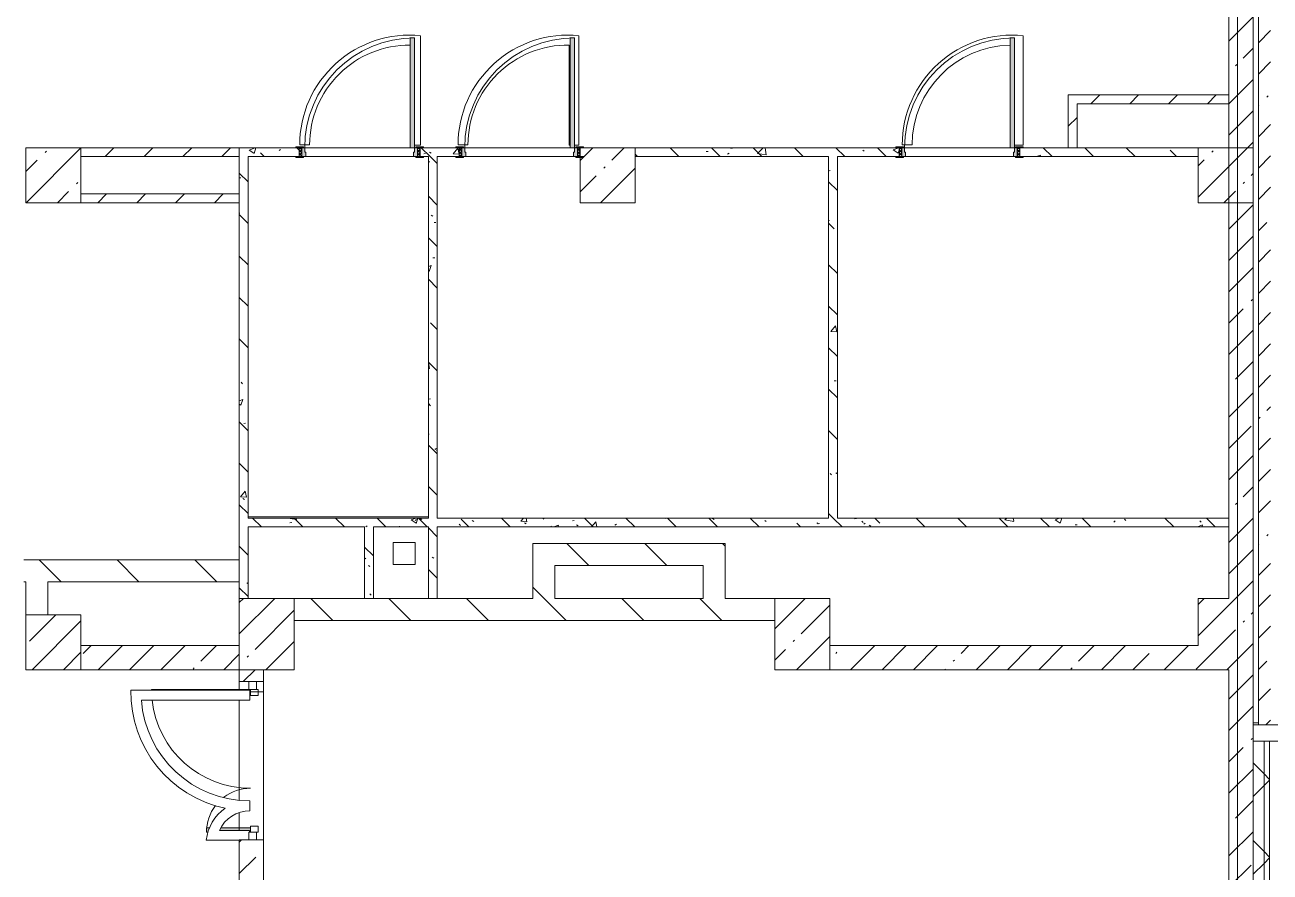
# Model space of a CAD drawing. Header units: millimetres. Extents: x 81632 to 272167, y -8553 to 29000.
# Drawn here: x 218491 to 229816, y 9060 to 16767 of the extents above; entities that cross this region are included whole.
import ezdxf

# ---------------------------------------------------------------- set-up
doc = ezdxf.new("R2010")
doc.units = ezdxf.units.MM
doc.linetypes.add('Осевая', pattern=[3175, 635, -476.25, 1587.5, -476.25])
for name, color, linetype, lineweight, true_color in [('A-DETL-GENF-4', 7, 'Continuous', 5, 0xaaaaaa), ('A-DOOR-5', 7, 'Continuous', 5, 0xe2e2e2), ('A-DOOR-6', 7, 'Continuous', 5, 0xaaaaaa), ('A-DOOR-FRAM-4', 7, 'Continuous', 5, 0xe2e2e2), ('A-DOOR-FRAM-6', 7, 'Continuous', 5, 0xaaaaaa), ('A-FLOR-1', 7, 'Continuous', 5, 0xaaaaaa), ('A-WALL-4', 7, 'Continuous', 9, 0x737373), ('I-WALL-4', 7, 'Continuous', 5, 0x737373), ('I-WALL-5', 7, 'Continuous', 5, 0x787878)]:
    doc.layers.add(name, color=color, linetype=linetype, lineweight=lineweight, true_color=true_color)
for name, color, linetype, lineweight in [('A-GLAZ-CWMG-2', 7, 'Continuous', 5), ('A-WALL', 7, 'Continuous', 9), ('A-WALL-2', 7, 'Continuous', 5), ('I-WALL-3', 7, 'Continuous', 5), ('S-COLS-1', 7, 'Continuous', 5), ('Оси', 7, 'Continuous', 9), ('Оси-2', 7, 'Осевая', 9)]:
    doc.layers.add(name, color=color, linetype=linetype, lineweight=lineweight)
pattern_1 = [(45, (144961.33, 0), (-285.1231, 285.1231), []), (45, (145246.45, 0), (-285.1231, 285.1231), [504.031, -100.806, 16.764, -84.042])]
pattern_2 = [(135, (144961.33, 0), (-353.5534, -353.5534), [])]
pattern_3 = [(45, (144961.33, 0), (-353.5534, 353.5534), []), (135, (144961.33, 0), (-353.5534, -353.5534), [])]
pattern_4 = [(135, (144961.33, 0), (-377.1708, -377.1708), [533.4, -88.9, 17.78, -88.9]), (135, (144961.33, 376.94), (-377.1708, -377.1708), []), (50, (144961.33, 0), (637.6445, -55.7866), [66.675, -733.425]), (355, (144961.3, 0), (-123.3494, 668.699), [53.34, -586.74]), (100.451, (145014.47, -4.65), (514.299, 612.908), [56.665, -623.315]), (46.184, (144961.3, 177.8), (948.7764, -147.15), [100.012, -1100.137]), (96.636, (145040.4, 165.5), (830.909, 865.997), [84.998, -934.973]), (351.184, (144961.3, 177.8), (830.918, 865.988), [80.01, -880.11]), (21, (145050.23, 133.35), (530.6506, -357.9283), [66.675, -733.425]), (326, (145050.2, 133.35), (216.308, 644.6585), [53.34, -586.74]), (71.451, (145094.45, 103.5), (746.9596, 286.7243), [56.665, -623.315]), (37.5, (144961.33, 0), (10.81053, 295.9426), [16.764, -562.864, 16.764, -578.866, -588.962]), (37.5, (144961.33, 0), (10.81053, 295.9426), [-1175.258, 16.764, -572.198]), (7.5, (144961.33, 0), (233.8692, 350.6318), [16.764, -322.834, 16.764, -549.529, -224.472]), (7.5, (144961.33, 0), (233.8692, 350.6318), [-905.891, 16.764, -207.708]), (327.5, (144763.08, 0), (474.5678, -20.0513), [16.764, -205.486, 16.764, -676.656, -920.115]), (327.5, (144763.08, 0), (474.5678, -20.0513), [-915.67, 16.764, -903.351]), (317.5, (144674.2, 0), (518.4522, 88.9934), [16.764, -272.161, 16.764, -443.738, -653.415]), (317.5, (144674.2, 0), (518.4522, 88.9934), [-749.427, 16.764, -636.651])]
pattern_5 = [(135, (1751.41, 104.685), (-14.14214, -14.14214), []), (225, (1751.41, 104.685), (14.14214, -14.14214), [])]
pattern_6 = [(45, (-371.384, 104.685), (-14.1421, 14.1421), []), (135, (-371.384, 104.685), (-14.1421, -14.1421), [])]
pattern_7 = [(45, (144961.33, 0), (-176.7767, 176.7767), [])]

# ---------------------------------------------------------------- blocks, each defined once
blk = doc.blocks.new('BSC_Колонна _Прямоугольная - 650х500-23287315-2_6_3_птичка')
at = {"layer": 'S-COLS-1'}
h = blk.add_hatch(dxfattribs=at)
h.set_pattern_fill('FP_99', color=256, style=0, pattern_type=2)
h.set_pattern_definition([(135, (11225, -75730), (-285.1231, -285.1231), []), (135, (11225, -75444.88), (-285.1231, -285.1231), [504.031, -100.806, 16.764, -84.042])])
h.paths.add_polyline_path([(325, -60), (325, 250), (-325, 250), (-325, -250), (325, -250)])
for p, q in [((325, 250), (-325, 250)), ((-325, 250), (-325, -250)), ((325, -250), (325, 250)), ((-325, -250), (325, -250))]:
    blk.add_line(p, q, dxfattribs=at)
blk = doc.blocks.new('BSC_Колонна _Прямоугольная - 500х500-V66-2_6_3_птичка')
at = {"layer": 'S-COLS-1'}
h = blk.add_hatch(dxfattribs=at)
h.set_pattern_fill('FP_100', color=256, style=0, pattern_type=2)
h.set_pattern_definition([(45, (-73790, -11150), (-285.1231, 285.1231), []), (45, (-73504.88, -11150), (-285.1231, 285.1231), [504.031, -100.806, 16.764, -84.042])])
h.paths.add_polyline_path([(-250, -250), (250, -250), (250, 250), (-250, 250)])
for p, q in [((250, 250), (-250, 250)), ((-250, 250), (-250, -250)), ((250, -250), (250, 250)), ((-250, -250), (250, -250))]:
    blk.add_line(p, q, dxfattribs=at)
blk = doc.blocks.new('BSC_Колонна _Прямоугольная - 500х500-V86-2_6_3_птичка')
at = {"layer": 'S-COLS-1'}
h = blk.add_hatch(dxfattribs=at)
h.set_pattern_fill('FP_110', color=256, style=0, pattern_type=2)
h.set_pattern_definition([(45, (-73790, -15400), (-285.1231, 285.1231), []), (45, (-73504.88, -15400), (-285.1231, 285.1231), [504.031, -100.806, 16.764, -84.042])])
h.paths.add_polyline_path([(-250, -250), (250, -250), (250, 250), (-250, 250)])
for p, q in [((250, 250), (-250, 250)), ((-250, 250), (-250, -250)), ((250, -250), (250, 250)), ((-250, -250), (250, -250))]:
    blk.add_line(p, q, dxfattribs=at)
blk = doc.blocks.new('BSC_Колонна _Прямоугольная - 500х500-V87-2_6_3_птичка')
at = {"layer": 'S-COLS-1'}
h = blk.add_hatch(dxfattribs=at)
h.set_pattern_fill('FP_111', color=256, style=0, pattern_type=2)
h.set_pattern_definition([(45, (-78830, -15400), (-285.1231, 285.1231), []), (45, (-78544.88, -15400), (-285.1231, 285.1231), [504.031, -100.806, 16.764, -84.042])])
h.paths.add_polyline_path([(-250, -250), (250, -250), (250, 250), (-250, 250), (-250, 170), (-220, 170), (-220, 162), (-250, 162)])
for p, q in [((250, 250), (-220, 250)), ((250, -250), (250, 250)), ((-250, 162), (-250, -250)), ((-250, -250), (250, -250))]:
    blk.add_line(p, q, dxfattribs=at)
blk = doc.blocks.new('110_Дверь_СКБ_1Ст_Внутренняя1 - Д-4 _л_ 1100x2100h_су мгн-32399984-2_6_3_птичка')
at = {"layer": 'A-DOOR-5'}
h = blk.add_hatch(color=256, dxfattribs=at)
h.paths.add_polyline_path([(502.5, -40), (537.5, -40), (537.5, 40), (512.5, 40), (512.5, 0), (502.5, 0)])
h.paths.add_polyline_path([(-477.5, -40), (-477.5, 0), (-487.5, 0), (-487.5, 40), (-512.5, 40), (-512.5, -40)])
at = {"layer": 'A-DOOR-6'}
h = blk.add_hatch(dxfattribs=at)
h.set_pattern_fill('FP_8', color=256, style=0, pattern_type=2)
h.set_pattern_definition(pattern_5)
h.paths.add_polyline_path([(562.5, -40), (562.5, 40), (537.5, 40), (537.5, -40)])
at = {"layer": 'A-DOOR-FRAM-4'}
for points in [[(472.5, 40), (512.5, 40), (512.5, 1040), (472.5, 1040)], [(-497.5, 40), (-497.5, 48), (-567.5, 48), (-567.5, 40)], [(592.5, 40), (592.5, 48), (522.5, 48), (522.5, 40)], [(-497.5, -48), (-497.5, -40), (-567.5, -40), (-567.5, -48)], [(592.5, -48), (592.5, -40), (522.5, -40), (522.5, -48)]]:
    blk.add_hatch(color=256, dxfattribs=at).paths.add_polyline_path(points)
at = {"layer": 'A-DOOR-FRAM-6'}
h = blk.add_hatch(dxfattribs=at)
h.set_pattern_fill('FP_9', color=256, style=0, pattern_type=2)
h.set_pattern_definition(pattern_6)
h.paths.add_polyline_path([(-512.5, -40), (-512.5, 40), (-537.5, 40), (-537.5, -40)])
at = {"layer": 'A-DOOR-6'}
for p, q in [((512.5, 1040), (472.5, 1040)), ((472.5, 1040), (472.5, 40)), ((512.5, 40), (512.5, 1040)), ((472.5, 40), (512.5, 40))]:
    blk.add_line(p, q, dxfattribs=at)
blk.add_arc((512.5, 40), 1000, 90, 180, dxfattribs=at)
at = {"layer": 'A-DOOR-FRAM-6'}
for p, q in [((-497.5, 48), (-567.5, 48)), ((-567.5, 48), (-567.5, 40)), ((-567.5, 40), (-497.5, 40)), ((-512.5, 40), (-537.5, 40)), ((-537.5, 40), (-537.5, -40)), ((-487.5, 40), (-512.5, 40)), ((-512.5, 40), (-512.5, -40)), ((-512.5, -40), (-512.5, 40)), ((-497.5, 40), (-512.5, 40)), ((-512.5, 40), (-512.5, 39)), ((-512.5, 39), (-497.5, 39)), ((-497.5, 40), (-497.5, 48)), ((-497.5, 39), (-497.5, 40)), ((-487.5, 0), (-487.5, 40)), ((-477.5, 0), (-487.5, 0)), ((-477.5, -40), (-477.5, 0)), ((512.5, 0), (502.5, 0)), ((502.5, 0), (502.5, -40)), ((512.5, 40), (512.5, 0)), ((537.5, 40), (512.5, 40)), ((592.5, 48), (522.5, 48)), ((522.5, 48), (522.5, 40)), ((537.5, 40), (522.5, 40)), ((522.5, 40), (522.5, 39)), ((522.5, 40), (592.5, 40)), ((522.5, 39), (537.5, 39)), ((537.5, -40), (537.5, 40)), ((562.5, 40), (537.5, 40)), ((537.5, 40), (537.5, -40)), ((537.5, 39), (537.5, 40)), ((562.5, -40), (562.5, 40)), ((592.5, 40), (592.5, 48)), ((-497.5, -40), (-567.5, -40)), ((-567.5, -40), (-567.5, -48)), ((-567.5, -48), (-497.5, -48)), ((-537.5, -40), (-512.5, -40)), ((-497.5, -39), (-512.5, -39)), ((-512.5, -39), (-512.5, -40)), ((-512.5, -40), (-477.5, -40)), ((-512.5, -40), (-497.5, -40)), ((-497.5, -40), (-497.5, -39)), ((-497.5, -48), (-497.5, -40)), ((502.5, -40), (537.5, -40)), ((537.5, -39), (522.5, -39)), ((522.5, -39), (522.5, -40)), ((522.5, -40), (537.5, -40)), ((592.5, -40), (522.5, -40)), ((522.5, -40), (522.5, -48)), ((522.5, -48), (592.5, -48)), ((537.5, -40), (537.5, -39)), ((537.5, -40), (562.5, -40)), ((592.5, -48), (592.5, -40))]:
    blk.add_line(p, q, dxfattribs=at)
blk = doc.blocks.new('110_Дверь_СКБ_1Ст_Внутренняя1 - Д-5 _л_ 1100x2100h_су мгн EIW30-32897889-2_6_3_птичка')
at = {"layer": 'A-DOOR-5'}
h = blk.add_hatch(color=256, dxfattribs=at)
h.paths.add_polyline_path([(502.5, -40), (537.5, -40), (537.5, 40), (512.5, 40), (512.5, 0), (502.5, 0)])
h.paths.add_polyline_path([(-477.5, -40), (-477.5, 0), (-487.5, 0), (-487.5, 40), (-512.5, 40), (-512.5, -40)])
at = {"layer": 'A-DOOR-6'}
h = blk.add_hatch(dxfattribs=at)
h.set_pattern_fill('FP_8', color=256, style=0, pattern_type=2)
h.set_pattern_definition(pattern_5)
h.paths.add_polyline_path([(562.5, -40), (562.5, 40), (537.5, 40), (537.5, -40)])
at = {"layer": 'A-DOOR-FRAM-4'}
for points in [[(472.5, 40), (512.5, 40), (512.5, 1040), (472.5, 1040), (472.5, 372.8)], [(-497.5, 40), (-497.5, 48), (-567.5, 48), (-567.5, 40)], [(592.5, 40), (592.5, 48), (522.5, 48), (522.5, 40)], [(-497.5, -48), (-497.5, -40), (-567.5, -40), (-567.5, -48)], [(592.5, -48), (592.5, -40), (522.5, -40), (522.5, -48)]]:
    blk.add_hatch(color=256, dxfattribs=at).paths.add_polyline_path(points)
at = {"layer": 'A-DOOR-FRAM-6'}
h = blk.add_hatch(dxfattribs=at)
h.set_pattern_fill('FP_9', color=256, style=0, pattern_type=2)
h.set_pattern_definition(pattern_6)
h.paths.add_polyline_path([(-512.5, -40), (-512.5, 40), (-537.5, 40), (-537.5, -40)])
at = {"layer": 'A-DOOR-6'}
for p, q in [((512.5, 1040), (472.5, 1040)), ((472.5, 1040), (472.5, 40)), ((512.5, 40), (512.5, 1040)), ((472.5, 40), (512.5, 40))]:
    blk.add_line(p, q, dxfattribs=at)
blk.add_arc((512.5, 40), 1000, 90, 180, dxfattribs=at)
at = {"layer": 'A-DOOR-FRAM-6'}
for p, q in [((-497.5, 48), (-567.5, 48)), ((-567.5, 48), (-567.5, 40)), ((-567.5, 40), (-497.5, 40)), ((-512.5, 40), (-537.5, 40)), ((-537.5, 40), (-537.5, -40)), ((-487.5, 40), (-512.5, 40)), ((-512.5, 40), (-512.5, -40)), ((-512.5, -40), (-512.5, 40)), ((-497.5, 40), (-512.5, 40)), ((-512.5, 40), (-512.5, 39)), ((-512.5, 39), (-497.5, 39)), ((-497.5, 40), (-497.5, 48)), ((-497.5, 39), (-497.5, 40)), ((-487.5, 0), (-487.5, 40)), ((-477.5, 0), (-487.5, 0)), ((-477.5, -40), (-477.5, 0)), ((512.5, 0), (502.5, 0)), ((502.5, 0), (502.5, -40)), ((512.5, 40), (512.5, 0)), ((537.5, 40), (512.5, 40)), ((592.5, 48), (522.5, 48)), ((522.5, 48), (522.5, 40)), ((537.5, 40), (522.5, 40)), ((522.5, 40), (522.5, 39)), ((522.5, 40), (592.5, 40)), ((522.5, 39), (537.5, 39)), ((537.5, -40), (537.5, 40)), ((562.5, 40), (537.5, 40)), ((537.5, 40), (537.5, -40)), ((537.5, 39), (537.5, 40)), ((562.5, -40), (562.5, 40)), ((592.5, 40), (592.5, 48)), ((-497.5, -40), (-567.5, -40)), ((-567.5, -40), (-567.5, -48)), ((-567.5, -48), (-497.5, -48)), ((-537.5, -40), (-512.5, -40)), ((-497.5, -39), (-512.5, -39)), ((-512.5, -39), (-512.5, -40)), ((-512.5, -40), (-477.5, -40)), ((-512.5, -40), (-497.5, -40)), ((-497.5, -40), (-497.5, -39)), ((-497.5, -48), (-497.5, -40)), ((502.5, -40), (537.5, -40)), ((537.5, -39), (522.5, -39)), ((522.5, -39), (522.5, -40)), ((522.5, -40), (537.5, -40)), ((592.5, -40), (522.5, -40)), ((522.5, -40), (522.5, -48)), ((522.5, -48), (592.5, -48)), ((537.5, -40), (537.5, -39)), ((537.5, -40), (562.5, -40)), ((592.5, -48), (592.5, -40))]:
    blk.add_line(p, q, dxfattribs=at)
blk = doc.blocks.new('BSC_Колонна _Прямоугольная - 650х500-V129-2_6_3_птичка')
at = {"layer": 'S-COLS-1'}
h = blk.add_hatch(dxfattribs=at)
h.set_pattern_fill('FP_147', color=256, style=0, pattern_type=2)
h.set_pattern_definition([(135, (11225, -80600), (-285.1231, -285.1231), []), (135, (11225, -80314.88), (-285.1231, -285.1231), [504.031, -100.806, 16.764, -84.042])])
h.paths.add_polyline_path([(325, 250), (-325, 250), (-325, -250), (325, -250)])
for p, q in [((325, 250), (-325, 250)), ((-325, 250), (-325, -250)), ((325, -250), (325, 250)), ((-325, -250), (325, -250))]:
    blk.add_line(p, q, dxfattribs=at)
blk = doc.blocks.new('Прямоугольный импост - 50 x 70 мм-31927764-2_6_3_птичка')
at = {"layer": 'A-GLAZ-CWMG-2'}
for p, q in [((-70, 35), (0, 35)), ((-70, -35), (-70, 35)), ((0, 35), (0, -35)), ((0, -35), (-70, -35))]:
    blk.add_line(p, q, dxfattribs=at)
blk = doc.blocks.new('Дверь_Витражная_остекление_ - ДВН_ДАО_Главный вход_1200 в свету Д-22 _п_-32403398-2_6_3_птичка')
at = {"layer": 'A-DOOR-5'}
blk.add_hatch(color=256, dxfattribs=at).paths.add_polyline_path([(610, 24), (610, 20), (650, 24), (650, 920), (642, 920), (642, 24)])
h = blk.add_hatch(color=256, dxfattribs=at)
h.paths.add_polyline_path([(-650, 27), (-650, 20), (-610, 20), (-610, 289), (-633, 302), (-633, 27)])
h.paths.add_polyline_path([(-650, 407), (-610, 392), (-610, 420), (-650, 420), (-650, 408)])
at = {"layer": 'A-DETL-GENF-4'}
for p, q in [((650, 920), (642, 920)), ((650, 35), (650, 920)), ((-610, 420), (-650, 420)), ((-650, 420), (-650, 407)), ((-610, 392), (-610, 420)), ((-610, 20), (-610, 289)), ((-650, 20), (-610, 20)), ((-595, 20), (-650, 20)), ((-595, -50), (-595, 20)), ((595, -50), (595, 20)), ((595, 20), (650, 20)), ((610, 20), (650, 20)), ((-650, -35), (-650, -50)), ((-650, -50), (-595, -50)), ((650, -50), (595, -50)), ((650, -35), (650, -50))]:
    blk.add_line(p, q, dxfattribs=at)
at = {"layer": 'A-DOOR-6'}
for p, q in [((650, 920), (650, 35)), ((-650, 420), (-650, 407))]:
    blk.add_line(p, q, dxfattribs=at)
for centre, radius, start, end in [((650, 20), 900, 96.319, 180), ((650, 20), 900, 90, 90.5109), ((-650, 20), 400, 52.4742, 90), ((-650, 20), 400, 360, 37.0443)]:
    blk.add_arc(centre, radius, start, end, dxfattribs=at)
blk = doc.blocks.new('Прямоугольный импост - 50 x 70 мм-31701779-2_6_3_птичка')
at = {"layer": 'A-GLAZ-CWMG-2'}
for p, q in [((0, 35), (-70, 35)), ((-70, 35), (-70, -35)), ((0, -35), (0, 35)), ((-70, -35), (0, -35))]:
    blk.add_line(p, q, dxfattribs=at)

msp = doc.modelspace()

# ---------------------------------------------------------------- hatches: boundary and pattern name
at = {"layer": 'A-WALL-2'}
h = msp.add_hatch(dxfattribs=at)
h.set_pattern_fill('FP_65', color=256, style=0, pattern_type=2)
h.set_pattern_definition(pattern_3)
h.paths.add_polyline_path([(229661.3, 3450), (229761.3, 3450), (229761.3, 10250), (229661.3, 10250), (229661.3, 3550)])
h = msp.add_hatch(dxfattribs=at)
h.set_pattern_fill('FP_65', color=256, style=0, pattern_type=2)
h.set_pattern_definition(pattern_3)
h.paths.add_polyline_path([(229811.3, 3400), (229811.3, 10250), (229761.3, 10250), (229761.3, 3400)])
at = {"layer": 'I-WALL-3'}
h = msp.add_hatch(dxfattribs=at)
h.set_pattern_fill('FP_73', color=256, style=0, pattern_type=2)
h.set_pattern_definition(pattern_1)
h.paths.add_polyline_path([(229661.3, 15150), (229661.3, 15530), (229441.3, 15530), (229441.3, 15150)])
h.paths.add_polyline_path([(229636.2, 18570), (229661.3, 18570), (229661.3, 18600), (229441.3, 18600), (229441.3, 18570)])
h.paths.add_polyline_path([(229636.2, 19100), (229661.3, 19100), (229661.3, 22700), (229441.3, 22700), (229441.3, 19100), (229449.8, 19100)])
h.paths.add_polyline_path([(229565.4, 23200), (229661.3, 23200), (229661.3, 26600), (229441.3, 26600), (229441.3, 23200)])
h = msp.add_hatch(dxfattribs=at)
h.set_pattern_fill('FP_73', color=256, style=0, pattern_type=2)
h.set_pattern_definition(pattern_1)
h.paths.add_polyline_path([(229441.3, 15530), (229661.3, 15530), (229661.3, 17270), (229441.3, 17270), (229441.3, 15982.8)])
h.paths.add_polyline_path([(229441.3, 18370), (229661.3, 18370), (229661.3, 18570), (229441.3, 18570), (229441.3, 18400)])
h = msp.add_hatch(dxfattribs=at)
h.set_pattern_fill('FP_73', color=256, style=0, pattern_type=2)
h.set_pattern_definition(pattern_1)
h.paths.add_polyline_path([(229711.3, 16300), (229821.3, 16300), (229821.3, 17270), (229711.3, 17270), (229711.3, 17095.5)])
h = msp.add_hatch(dxfattribs=at)
h.set_pattern_fill('FP_73', color=256, style=0, pattern_type=2)
h.set_pattern_definition(pattern_1)
h.paths.add_polyline_path([(229821.3, 10400), (229821.3, 16300), (229711.3, 16300), (229711.3, 10400)])
h = msp.add_hatch(dxfattribs=at)
h.set_pattern_fill('FP_77', color=256, style=0, pattern_type=2)
h.set_pattern_definition(pattern_7)
h.paths.add_polyline_path([(228061.3, 15650), (228061.3, 16130), (227981.3, 16130), (227981.3, 15650)])
h = msp.add_hatch(dxfattribs=at)
h.set_pattern_fill('FP_77', color=256, style=0, pattern_type=2)
h.set_pattern_definition(pattern_7)
h.paths.add_polyline_path([(229441.3, 16050), (229441.3, 16130), (228061.3, 16130), (228061.3, 16050), (228735.8, 16050)])
h = msp.add_hatch(dxfattribs=at)
h.set_pattern_fill('FP_77', color=256, style=0, pattern_type=2)
h.set_pattern_definition(pattern_7)
h.paths.add_polyline_path([(220441.3, 15570), (220441.3, 15650), (219001.3, 15650), (219001.3, 15570), (219731.2, 15570)])
h = msp.add_hatch(dxfattribs=at)
h.set_pattern_fill('FP_77', color=256, style=0, pattern_type=2)
h.set_pattern_definition(pattern_7)
h.paths.add_polyline_path([(220441.3, 15150), (220441.3, 15230), (219001.3, 15230), (219001.3, 15150), (219731.2, 15150)])
h = msp.add_hatch(dxfattribs=at)
h.set_pattern_fill('FP_73', color=256, style=0, pattern_type=2)
h.set_pattern_definition(pattern_1)
h.paths.add_polyline_path([(229661.3, 4050), (229661.3, 10900), (229441.3, 10900), (229441.3, 4050)])
h.paths.add_polyline_path([(229441.3, 11550), (229661.3, 11550), (229661.3, 15150), (229441.3, 15150), (229441.3, 12200)])
h = msp.add_hatch(dxfattribs=at)
h.set_pattern_fill('FP_76', color=256, style=0, pattern_type=2)
h.set_pattern_definition(pattern_2)
h.paths.add_polyline_path([(223311.3, 11550), (223311.3, 12050), (223111.3, 12050), (223111.3, 11550)])
h = msp.add_hatch(dxfattribs=at)
h.set_pattern_fill('FP_76', color=256, style=0, pattern_type=2)
h.set_pattern_definition(pattern_2)
h.paths.add_polyline_path([(224661.3, 11850), (224661.3, 12050), (223311.3, 12050), (223311.3, 11850), (223333, 11850)])
h = msp.add_hatch(dxfattribs=at)
h.set_pattern_fill('FP_76', color=256, style=0, pattern_type=2)
h.set_pattern_definition(pattern_2)
h.paths.add_polyline_path([(224861.3, 11550), (224861.3, 12050), (224661.3, 12050), (224661.3, 11550)])
h = msp.add_hatch(dxfattribs=at)
h.set_pattern_fill('FP_76', color=256, style=0, pattern_type=2)
h.set_pattern_definition(pattern_2)
h.paths.add_polyline_path([(213606.3, 11700), (213715.3, 11700), (213715.3, 11900), (213606.3, 11900)])
h.paths.add_polyline_path([(220441.3, 11700), (220441.3, 11900), (218481.3, 11900), (218481.3, 11700), (219731.2, 11700)])
h.paths.add_polyline_path([(215228.8, 11700), (215271.3, 11700), (215271.3, 11900), (215195.3, 11900), (215195.3, 11700)])
h.paths.add_polyline_path([(215791.3, 11700), (215791.3, 11900), (215771.3, 11900), (215771.3, 11700)])
h = msp.add_hatch(dxfattribs=at)
h.set_pattern_fill('FP_76', color=256, style=0, pattern_type=2)
h.set_pattern_definition(pattern_2)
h.paths.add_polyline_path([(220941.3, 11350), (225311.3, 11350), (225311.3, 11550), (220941.3, 11550), (220941.3, 11532)])
h = msp.add_hatch(dxfattribs=at)
h.set_pattern_fill('FP_73', color=256, style=0, pattern_type=2)
h.set_pattern_definition(pattern_1)
h.paths.add_polyline_path([(220441.3, 10900), (220441.3, 11120), (219001.3, 11120), (219001.3, 10900), (220181.4, 10900)])
h = msp.add_hatch(dxfattribs=at)
h.set_pattern_fill('FP_73', color=256, style=0, pattern_type=2)
h.set_pattern_definition(pattern_1)
h.paths.add_polyline_path([(229161.3, 10900), (229161.3, 11120), (225811.3, 11120), (225811.3, 10900), (228735.8, 10900)])
h = msp.add_hatch(dxfattribs=at)
h.set_pattern_fill('FP_73', color=256, style=0, pattern_type=2)
h.set_pattern_definition(pattern_1)
h.paths.add_polyline_path([(220441.3, 7900), (220661.3, 7900), (220661.3, 9352.3), (220441.3, 9352.3), (220441.3, 8193.9)])
h.paths.add_polyline_path([(220661.3, 10792.3), (220661.3, 10900), (220441.3, 10900), (220441.3, 10792.3), (220631.6, 10792.3)])
at = {"layer": 'I-WALL-5'}
h = msp.add_hatch(dxfattribs=at)
h.set_pattern_fill('FP_80', color=256, style=0, pattern_type=2)
h.set_pattern_definition(pattern_4)
h.paths.add_polyline_path([(220521.3, 11550), (220521.3, 15650), (220441.3, 15650), (220441.3, 11550)])
h = msp.add_hatch(dxfattribs=at)
h.set_pattern_fill('FP_80', color=256, style=0, pattern_type=2)
h.set_pattern_definition(pattern_4)
h.paths.add_polyline_path([(225801.1, 15570), (226441.3, 15570), (226441.3, 15650), (224041.3, 15650), (224041.3, 15570), (225133.9, 15570)])
h.paths.add_polyline_path([(229161.3, 15570), (229161.3, 15650), (227541.3, 15650), (227541.3, 15570), (228735.8, 15570)])
h.paths.add_polyline_path([(222241.1, 15570), (222441.3, 15570), (222441.3, 15650), (222086.1, 15650), (222086.1, 15570), (222161.1, 15570)])
h.paths.add_polyline_path([(220986.1, 15570), (220986.1, 15650), (220521.3, 15650), (220521.3, 15570), (220956.1, 15570)])
h = msp.add_hatch(dxfattribs=at)
h.set_pattern_fill('FP_80', color=256, style=0, pattern_type=2)
h.set_pattern_definition(pattern_4)
h.paths.add_polyline_path([(222241.1, 11550), (222241.1, 15570), (222161.1, 15570), (222161.1, 11550)])
h = msp.add_hatch(dxfattribs=at)
h.set_pattern_fill('FP_80', color=256, style=0, pattern_type=2)
h.set_pattern_definition(pattern_4)
h.paths.add_polyline_path([(225881.1, 12280), (225881.1, 15570), (225801.1, 15570), (225801.1, 12280)])
h = msp.add_hatch(dxfattribs=at)
h.set_pattern_fill('FP_80', color=256, style=0, pattern_type=2)
h.set_pattern_definition(pattern_4)
h.paths.add_polyline_path([(221661.1, 12200), (222161.1, 12200), (222161.1, 12280), (220521.3, 12280), (220521.3, 12200), (221581.1, 12200)])
h = msp.add_hatch(dxfattribs=at)
h.set_pattern_fill('FP_80', color=256, style=0, pattern_type=2)
h.set_pattern_definition(pattern_4)
h.paths.add_polyline_path([(222241.1, 12200), (229441.3, 12200), (229441.3, 12280), (222241.1, 12280)])
h = msp.add_hatch(dxfattribs=at)
h.set_pattern_fill('FP_80', color=256, style=0, pattern_type=2)
h.set_pattern_definition(pattern_4)
h.paths.add_polyline_path([(221661.1, 11550), (221661.1, 12200), (221581.1, 12200), (221581.1, 11550)])
at = {"layer": 'S-COLS-1'}
h = msp.add_hatch(dxfattribs=at)
h.set_pattern_fill('FP_73', color=256, style=0, pattern_type=2)
h.set_pattern_definition(pattern_1)
h.paths.add_polyline_path([(229661.3, 15150), (229661.3, 15650), (229161.3, 15650), (229161.3, 15150)])
h = msp.add_hatch(dxfattribs=at)
h.set_pattern_fill('FP_73', color=256, style=0, pattern_type=2)
h.set_pattern_definition(pattern_1)
h.paths.add_polyline_path([(229661.3, 10900), (229661.3, 11550), (229161.3, 11550), (229161.3, 10900), (229636.2, 10900)])

# ---------------------------------------------------------------- linework, layer by layer
at = {"layer": 'A-FLOR-1'}
for p, q in [((222090.4, 15674.2), (222090.4, 16669.2)), ((223530.4, 15674.2), (223530.4, 16669.2)), ((227570.4, 15674.2), (227570.4, 16669.2)), ((223440.4, 16584.1), (223440.4, 15674.2)), ((220990.4, 15675.2), (221080.4, 15675.2)), ((221996.1, 15650), (221036.1, 15650)), ((222036.1, 15674.2), (222090.4, 15674.2)), ((222430.4, 15675.2), (222520.4, 15675.2)), ((223440.4, 15674.2), (223451.3, 15674.2)), ((223491.3, 15674.2), (223530.4, 15674.2)), ((226470.4, 15675.2), (226560.4, 15675.2)), ((227491.3, 15674.2), (227570.4, 15674.2)), ((220521.1, 12291), (222161.1, 12291)), ((221841.9, 12057), (222041.9, 12057)), ((221841.9, 11857), (221841.9, 12057)), ((222041.9, 12057), (222041.9, 11857)), ((222041.9, 11857), (221841.9, 11857)), ((220441.3, 10714.4), (220441.3, 10792.3)), ((220661.3, 10792.3), (220661.3, 10700)), ((220538.3, 10714.4), (219455.6, 10714.4)), ((220538.3, 10624.7), (220538.3, 10714.4)), ((220661.3, 10700), (220538.3, 10700)), ((219550.7, 10624.7), (220538.3, 10624.7)), ((229661.3, 10417.9), (229711.3, 10417.9)), ((220538.3, 9617.4), (220538.3, 9707)), ((220535.3, 9439.5), (220260.3, 9439.5)), ((220535.3, 9422.3), (220535.3, 9439.5)), ((220141.3, 9350.1), (220441.3, 9350.1))]:
    msp.add_line(p, q, dxfattribs=at)
for centre, radius, start, end in [((221990.4, 15674.2), 1000, 84.26083, 179.9427), ((223430.4, 15674.2), 1000, 84.26083, 179.9427), ((227470.4, 15674.2), 1000, 84.26083, 179.9427), ((221990.4, 15674.2), 910, 89.63868, 179.93704), ((223430.4, 15674.2), 910, 89.37036, 179.93704), ((227470.4, 15674.2), 910, 91.20322, 179.93704), ((220534.5, 10696.2), 1079, 179.03315, 258.2109), ((220538.3, 10697.3), 990.3, 184.20575, 270), ((220534.5, 9312.2), 395, 123.92463, 174.49945), ((220538.3, 9311.2), 306.2, 90, 155.21522)]:
    msp.add_arc(centre, radius, start, end, dxfattribs=at)
at = {"layer": 'A-WALL'}
for p, q in [((229441.3, 16130), (229441.3, 16050)), ((220441.3, 15570), (220441.3, 15650)), ((227981.3, 15650), (228061.3, 15650)), ((220441.3, 15150), (220441.3, 15230)), ((229441.3, 12200), (229441.3, 12280)), ((221581.1, 11550), (221661.1, 11550)), ((222161.1, 11550), (222241.1, 11550)), ((229661.3, 10250), (229811.3, 10250)), ((229761.3, 3450), (229761.3, 10250)), ((229811.3, 3400), (229811.3, 10250))]:
    msp.add_line(p, q, dxfattribs=at)
at = {"layer": 'A-WALL-2'}
msp.add_line((229711.3, 10400), (229661.3, 10400), dxfattribs=at)
at = {"layer": 'A-WALL-4'}
msp.add_line((229811.3, 10250), (229911.3, 10250), dxfattribs=at)
at = {"layer": 'I-WALL-3'}
for p, q in [((229441.3, 17240), (229441.3, 16130)), ((229661.3, 11550), (229661.3, 17240)), ((229711.3, 17270), (229711.3, 10400)), ((227981.3, 16130), (227981.3, 15650)), ((229441.3, 16130), (227981.3, 16130)), ((228061.3, 15650), (228061.3, 16050)), ((228061.3, 16050), (229441.3, 16050)), ((229441.3, 16050), (229441.3, 12280)), ((220956.1, 15650), (219001.3, 15650)), ((221036.1, 15650), (221996.1, 15650)), ((222411.3, 15650), (222116.1, 15650)), ((222491.3, 15650), (223451.3, 15650)), ((226411.3, 15650), (224041.3, 15650)), ((226491.3, 15650), (227451.3, 15650)), ((227981.3, 15650), (227571.3, 15650)), ((229161.3, 15650), (228061.3, 15650)), ((229161.3, 15570), (229161.3, 15650)), ((219001.3, 15570), (220441.3, 15570)), ((220441.3, 15570), (220441.3, 15230)), ((220521.3, 12280), (220521.3, 15570)), ((220521.3, 15570), (220956.1, 15570)), ((222026.1, 15570), (221046.1, 15570)), ((222116.1, 15570), (222161.1, 15570)), ((222161.1, 15570), (222161.1, 12280)), ((222241.1, 15570), (222411.3, 15570)), ((222241.1, 12280), (222241.1, 15570)), ((223481.3, 15570), (222501.3, 15570)), ((224041.3, 15570), (225801.1, 15570)), ((225801.1, 15570), (225801.1, 12280)), ((225881.1, 15570), (226411.3, 15570)), ((225881.1, 12280), (225881.1, 15570)), ((227481.3, 15570), (226501.3, 15570)), ((227571.3, 15570), (229161.3, 15570)), ((220441.3, 15230), (219001.3, 15230)), ((219001.3, 15150), (220441.3, 15150)), ((220441.3, 15150), (220441.3, 11550)), ((222161.1, 12280), (220521.3, 12280)), ((225801.1, 12280), (222241.1, 12280)), ((229441.3, 12280), (225881.1, 12280)), ((220521.3, 11550), (220521.3, 12200)), ((220521.3, 12200), (221581.1, 12200)), ((221581.1, 12200), (221581.1, 11550)), ((221661.1, 12200), (222161.1, 12200)), ((221661.1, 11550), (221661.1, 12200)), ((222161.1, 12200), (222161.1, 11550)), ((222241.1, 11550), (222241.1, 12200)), ((222241.1, 12200), (229441.3, 12200)), ((229441.3, 12200), (229441.3, 11550)), ((223111.3, 12050), (223111.3, 11550)), ((224861.3, 12050), (223111.3, 12050)), ((224861.3, 11550), (224861.3, 12050)), ((220441.3, 11900), (218481.3, 11900)), ((223311.3, 11550), (223311.3, 11850)), ((223311.3, 11850), (224661.3, 11850)), ((224661.3, 11850), (224661.3, 11550)), ((218501.3, 11700), (218481.3, 11700)), ((218501.3, 11700), (218501.3, 11400)), ((218701.3, 11700), (220441.3, 11700)), ((218701.3, 11400), (218701.3, 11700)), ((221581.1, 11550), (220941.3, 11550)), ((222161.1, 11550), (221661.1, 11550)), ((223111.3, 11550), (222241.1, 11550)), ((224661.3, 11550), (223311.3, 11550)), ((225311.3, 11550), (224861.3, 11550)), ((220941.3, 11350), (225311.3, 11350)), ((220441.3, 11120), (219001.3, 11120)), ((229161.3, 11120), (225811.3, 11120)), ((219001.3, 10900), (220441.3, 10900)), ((220441.3, 10900), (220441.3, 10792.3)), ((220661.3, 4050), (220661.3, 10900)), ((225811.3, 10900), (229161.3, 10900)), ((229441.3, 10900), (229441.3, 4050)), ((229661.3, 4050), (229661.3, 10900)), ((220441.3, 10792.3), (220661.3, 10792.3)), ((220441.3, 9712.2), (220441.3, 10624.7)), ((220441.3, 9439.5), (220441.3, 9600.4)), ((220441.3, 9352.3), (220441.3, 8280)), ((220661.3, 9352.3), (220441.3, 9352.3))]:
    msp.add_line(p, q, dxfattribs=at)
at = {"layer": 'I-WALL-4'}
msp.add_line((229711.3, 10400), (229931.3, 10400), dxfattribs=at)
at = {"layer": 'S-COLS-1'}
for p, q in [((229661.3, 15650), (229161.3, 15650)), ((229161.3, 15650), (229161.3, 15150)), ((229661.3, 15150), (229661.3, 15650)), ((229161.3, 15150), (229661.3, 15150)), ((229441.3, 11550), (229161.3, 11550)), ((229161.3, 11550), (229161.3, 11120)), ((229661.3, 10900), (229661.3, 11550)), ((229161.3, 10900), (229441.3, 10900))]:
    msp.add_line(p, q, dxfattribs=at)
at = {"layer": 'Оси'}
for p, q in [((229521.3, 10029.8), (229521.3, 21915.1)), ((229521.3, -1906.3), (229521.3, 9979))]:
    msp.add_line(p, q, dxfattribs=at)
at = {"layer": 'Оси-2'}
msp.add_line((229521.3, 9979), (229521.3, 10029.8), dxfattribs=at)

# ---------------------------------------------------------------- block references
at = {"layer": 'A-DOOR-6'}
for name, p in [('110_Дверь_СКБ_1Ст_Внутренняя1 - Д-5 _л_ 1100x2100h_су мгн EIW30-32897889-2_6_3_птичка', (221523.6, 15610)), ('110_Дверь_СКБ_1Ст_Внутренняя1 - Д-4 _л_ 1100x2100h_су мгн-32399984-2_6_3_птичка', (222978.8, 15610)), ('110_Дверь_СКБ_1Ст_Внутренняя1 - Д-4 _л_ 1100x2100h_су мгн-32399984-2_6_3_птичка', (226978.8, 15610))]:
    msp.add_blockref(name, p, dxfattribs=at)
at = {"layer": 'A-DOOR-6', "rotation": 89.99999999999997}
msp.add_blockref('Дверь_Витражная_остекление_ - ДВН_ДАО_Главный вход_1200 в свету Д-22 _п_-32403398-2_6_3_птичка', (220562.3, 10072.3), dxfattribs=at)
at = {"layer": 'A-GLAZ-CWMG-2', "extrusion": (0, 0, -1), "rotation": 90.00000000000004}
msp.add_blockref('Прямоугольный импост - 50 x 70 мм-31927764-2_6_3_птичка', (-220562.3, 10792.3), dxfattribs=at)
at = {"layer": 'A-GLAZ-CWMG-2', "rotation": 269.9999999999999}
msp.add_blockref('Прямоугольный импост - 50 x 70 мм-31701779-2_6_3_птичка', (220562.3, 9352.3), dxfattribs=at)
at = {"layer": 'S-COLS-1'}
for name, p in [('BSC_Колонна _Прямоугольная - 500х500-V86-2_6_3_птичка', (218751.3, 15400)), ('BSC_Колонна _Прямоугольная - 500х500-V87-2_6_3_птичка', (223791.3, 15400)), ('BSC_Колонна _Прямоугольная - 500х500-V66-2_6_3_птичка', (218751.3, 11150))]:
    msp.add_blockref(name, p, dxfattribs=at)
at = {"layer": 'S-COLS-1', "rotation": 270.0000000000007}
for name, p in [('BSC_Колонна _Прямоугольная - 650х500-23287315-2_6_3_птичка', (220691.3, 11225)), ('BSC_Колонна _Прямоугольная - 650х500-V129-2_6_3_птичка', (225561.3, 11225))]:
    msp.add_blockref(name, p, dxfattribs=at)

doc.saveas('drawing.dxf')
